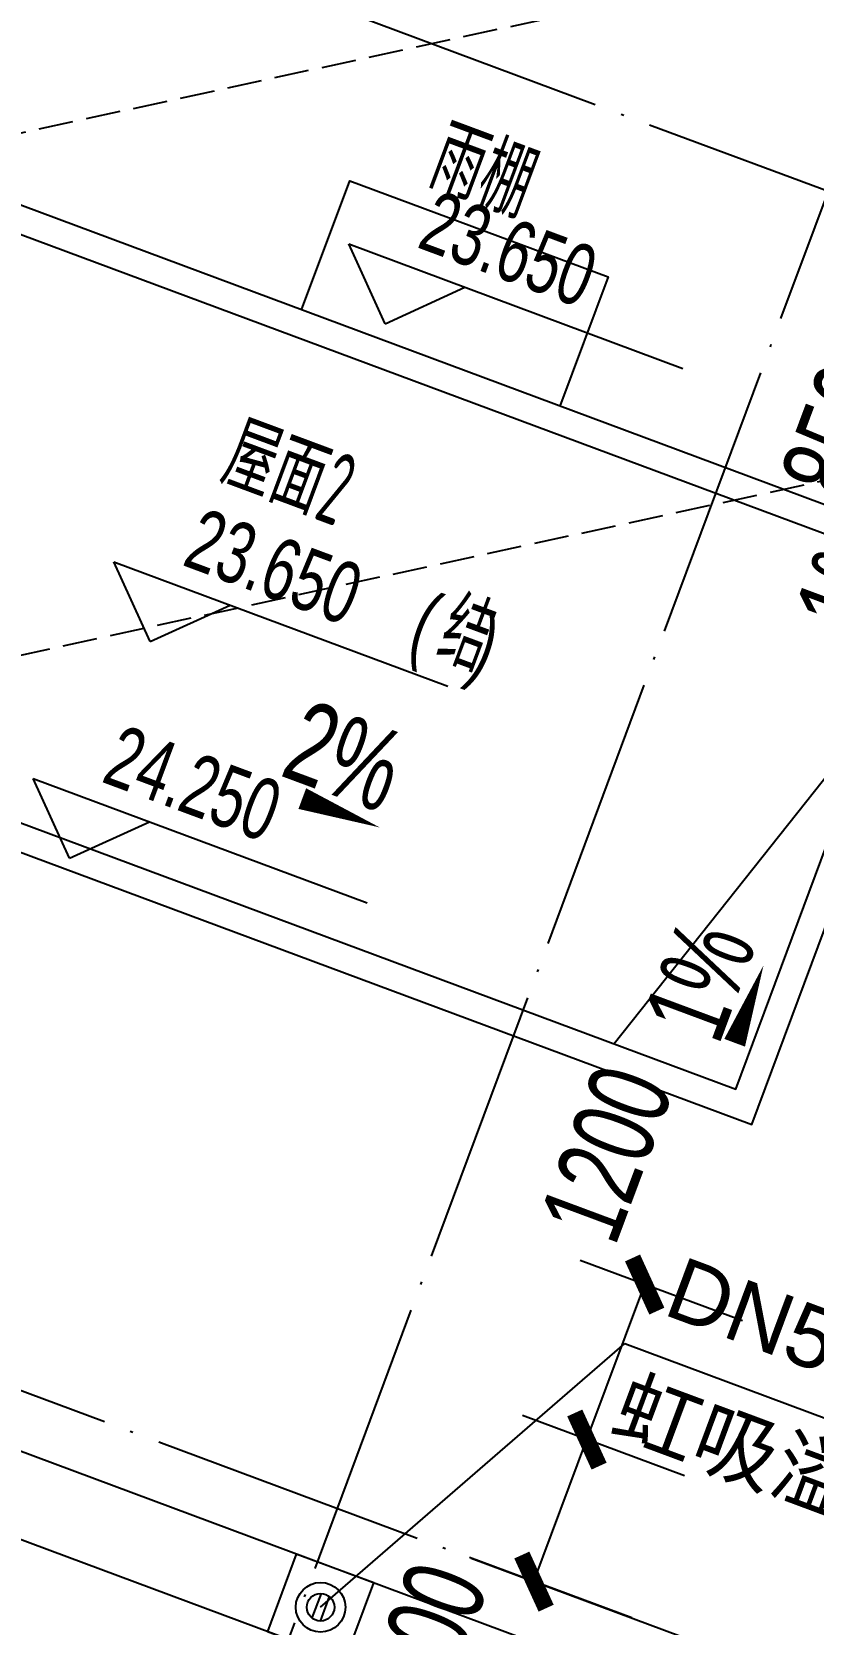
# Model space of a CAD drawing. Header units: millimetres. Extents: x 600121811 to 600690586, y 3472921280 to 3473279938.
# Drawn here: x 600282190 to 600287857, y 3473160057 to 3473171613 of the extents above; entities that cross this region are included whole.
import ezdxf

# ---------------------------------------------------------------- set-up
doc = ezdxf.new("R2010")
doc.units = ezdxf.units.MM
doc.header["$LTSCALE"] = 1000
for name, pattern in [('AX-MALL-GIRD-200$0$DOTE', [2.42, 2, -0.2, 0.02, -0.2]), ('AX-MALL-WALL-GJ$0$DASH', [0.35, 0.25, -0.1]), ('PX-MALL-PGJ-LG$0$CONTINOUS', [0])]:
    doc.linetypes.add(name, pattern=pattern)
doc.layers.get('0').update_dxf_attribs({"linetype": 'CONTINUOUS'})
for name, color, linetype in [('AX-MALL-DIM-PGJ$0$A-Anno-Dims', 3, 'CONTINUOUS'), ('AX-MALL-DIM-PGJ$0$A-Anno-Note', 241, 'CONTINUOUS'), ('AX-MALL-DIM-PGJ$0$A-Fixt', 81, 'CONTINUOUS'), ('AX-MALL-GIRD-200$0$A-Grid', 222, 'AX-MALL-GIRD-200$0$DOTE'), ('AX-MALL-GJ-200$0$A-Anno-Note', 241, 'CONTINUOUS'), ('AX-MALL-WALL-GJ$0$A-Anno-Levl', 201, 'CONTINUOUS'), ('AX-MALL-WALL-GJ$0$A-Anno-Note', 241, 'CONTINUOUS'), ('AX-MALL-WALL-GJ$0$A-Detl-Patt', 8, 'CONTINUOUS'), ('AX-MALL-WALL-GJ$0$A-Detl-Thin', 131, 'CONTINUOUS'), ('AX-MALL-WALL-GJ$0$A-SEE', 254, 'CONTINUOUS'), ('PX-MALL-PGJ-LG$0$FastFlow-dim', 240, 'CONTINUOUS'), ('PX-MALL-PGJ-LG$0$FastFlow-Outlet', 101, 'PX-MALL-PGJ-LG$0$CONTINOUS'), ('PX-MALL-PGJ-LG$0$FastFlow-text', 7, 'CONTINUOUS'), ('PX-MALL-PGJ-LG$0$gutter', 200, 'CONTINUOUS')]:
    doc.layers.add(name, color=color, linetype=linetype)
doc.styles.add('AX-MALL-DIM-PGJ$0$_TCH_DIM', font='zy_en.shx', dxfattribs={"width": 0.7, "bigfont": 'zy_cn.shx'})
doc.styles.add('AX-MALL-DIM-PGJ$0$_TCH_DIM_T3', font='zy_en.shx', dxfattribs={"width": 0.7, "bigfont": 'zy_cn.shx'})
doc.styles.add('AX-MALL-WALL-GJ$0$_TCH_DIM', font='zy_en.shx', dxfattribs={"width": 0.7, "bigfont": 'zy_cn.shx'})
doc.styles.add('AX-MALL-WALL-GJ$0$STANDARD', font='GBENOR', dxfattribs={"bigfont": 'GBCBIG'})
doc.styles.add('PX-MALL-PGJ-LG$0$SWIS721 LtBT light', font='swissl.ttf')
doc.dimstyles.new('AX-MALL-DIM-PGJ$0$_TCH_ARCH&&200', dxfattribs={"dimtxt": 595, "dimasz": 300, "dimexe": 500, "dimexo": 500, "dimgap": 152.5, "dimtad": 1, "dimdec": 0, "dimzin": 0, "dimdsep": 46, "dimtxsty": 'AX-MALL-DIM-PGJ$0$_TCH_DIM_T3', "dimblk": 'AX-MALL-DIM-PGJ$0$_ArchTick', "dimcen": 0.09, "dimclrt": 7, "dimazin": 2, "dimtfac": 1, "dimtdec": 0, "dimtix": 1, "dimtmove": 2, "dimatfit": 3, "dimfxl": 500, "dimtolj": 1, "dimtzin": 0, "dimarcsym": 0})

# ---------------------------------------------------------------- blocks, each defined once
blk = doc.blocks.new('AX-MALL-GIRD-200')
at = {"layer": 'AX-MALL-GIRD-200$0$A-Grid'}
for p, q in [((600299301.5, 3473200886.9), (600260572, 3473096923.1)), ((600239047.7, 3473188679.9), (600596943.7, 3473055353.1)), ((600235486.9, 3473179121.6), (600593382.9, 3473045794.8))]:
    blk.add_line(p, q, dxfattribs=at)
blk = doc.blocks.new('AX-MALL-WALL-GJ')
at = {"layer": 'AX-MALL-WALL-GJ$0$A-Anno-Levl'}
for p, q in [((600284752, 3473169495), (600284488, 3473170074)), ((600284488, 3473170074), (600286911, 3473169171)), ((600284752, 3473169495), (600285331, 3473169760)), ((600283049, 3473167189), (600282784, 3473167767)), ((600282784, 3473167767), (600285208, 3473166864)), ((600283049, 3473167189), (600283627, 3473167453)), ((600282463, 3473165616), (600282198, 3473166195)), ((600282198, 3473166195), (600284622, 3473165292)), ((600282463, 3473165616), (600283042, 3473165881))]:
    blk.add_line(p, q, dxfattribs=at)
at = {"layer": 'AX-MALL-WALL-GJ$0$A-Detl-Patt', "linetype": 'AX-MALL-WALL-GJ$0$DASH'}
for p, q in [((600281217, 3473170686), (600291963, 3473173023)), ((600279681, 3473166563), (600290427, 3473168899))]:
    blk.add_line(p, q, dxfattribs=at)
at = {"layer": 'AX-MALL-WALL-GJ$0$A-Detl-Thin'}
for points in [[(600279681, 3473166563), (600287412, 3473163683), (600288948, 3473167806), (600281217, 3473170686)], [(600279938, 3473166681), (600287295, 3473163940), (600288691, 3473167689), (600281335, 3473170429)]]:
    blk.add_lwpolyline(points, close=True, dxfattribs=at)
blk.add_lwpolyline([(600284146, 3473169595), (600284495, 3473170533), (600286369, 3473169834), (600286020, 3473168897)], dxfattribs=at)
at = {"layer": 'AX-MALL-WALL-GJ$0$A-SEE'}
blk.add_blockref('AX-MALL-GIRD-200', (0, 0), dxfattribs=at)
at = {"layer": 'AX-MALL-WALL-GJ$0$A-Anno-Note', "style": 'AX-MALL-WALL-GJ$0$STANDARD'}
for s, p in [('雨棚', (600285037, 3473170494)), ('屋面', (600283532, 3473168343))]:
    blk.add_text(s, height=506.4, rotation=339.5682, dxfattribs=at).set_placement(p)
at = {"layer": 'AX-MALL-WALL-GJ$0$A-Anno-Note'}
for s, height, style, width, p in [('23.650', 446.2, 'AX-MALL-WALL-GJ$0$_TCH_DIM', 0.7, (600284973, 3473170053)), ('2', 525, 'AX-MALL-WALL-GJ$0$STANDARD', 0.6, (600284223, 3473168086)), ('23.650', 446.2, 'AX-MALL-WALL-GJ$0$_TCH_DIM', 0.7, (600283270, 3473167747)), ('(', 446, 'AX-MALL-WALL-GJ$0$_TCH_DIM', 0.7, (600284902, 3473167138)), ('结', 506, 'AX-MALL-WALL-GJ$0$_TCH_DIM', 0.7, (600285097, 3473167066)), (')', 446, 'AX-MALL-WALL-GJ$0$_TCH_DIM', 0.7, (600285339, 3473166976)), ('24.250', 446.2, 'AX-MALL-WALL-GJ$0$_TCH_DIM', 0.7, (600282684, 3473166174))]:
    blk.add_text(s, height=height, rotation=339.5682, dxfattribs=dict(at, style=style, width=width)).set_placement(p)
blk = doc.blocks.new('PX-MALL-PGJ-LG$0$A$C6BA0074B')
at = {"color": 6}
blk.add_lwpolyline([(-300, -300), (300, -300), (300, 300), (-300, 300)], close=True, dxfattribs=at)
at = {"layer": 'PX-MALL-PGJ-LG$0$FastFlow-Outlet'}
for p, q in [((-32, 95), (-32, -95)), ((32, 95), (32, -95))]:
    blk.add_line(p, q, dxfattribs=at)
for radius in [180, 100]:
    blk.add_circle((0, 0), radius, dxfattribs=at)
blk = doc.blocks.new('PX-MALL-PGJ-LG')
at = {"layer": 'PX-MALL-PGJ-LG$0$FastFlow-dim'}
for p, q in [((600284284, 3473160180), (600286490, 3473162093)), ((600286490, 3473162093), (600289715, 3473160892))]:
    blk.add_line(p, q, dxfattribs=at)
at = {"layer": 'PX-MALL-PGJ-LG$0$gutter'}
for p, q in [((600308905, 3473151328), (600269594, 3473165973)), ((600308696, 3473150766), (600269385, 3473165411))]:
    blk.add_line(p, q, dxfattribs=at)
at = {"layer": 'PX-MALL-PGJ-LG$0$FastFlow-Outlet', "rotation": 339.5681613100559}
blk.add_blockref('PX-MALL-PGJ-LG$0$A$C6BA0074B', (600284284, 3473160180), dxfattribs=at)
at = {"layer": 'PX-MALL-PGJ-LG$0$FastFlow-text', "linetype": 'ByBlock', "style": 'PX-MALL-PGJ-LG$0$SWIS721 LtBT light'}
for s, p in [('DN50', (600286756, 3473162310)), ('虹吸溢流雨水斗', (600286365, 3473161458))]:
    blk.add_text(s, height=450, rotation=339.5682, dxfattribs=at).set_placement(p)
blk = doc.blocks.new('AX-MALL-DIM-PGJ$0$_ArchTick')
at = {"color": 0, "linetype": 'ByBlock', "const_width": 0.4}
blk.add_lwpolyline([(-0.5, -0.5), (0.5, 0.5)], dxfattribs=at)
blk = doc.blocks.new('*D285')
at = {"layer": 'AX-MALL-DIM-PGJ$0$A-Anno-Dims', "color": 0, "lineweight": -2, "transparency": 16777216}
for p, q in [((600289877, 3473168571), (600288458, 3473169099)), ((600288630, 3473168128), (600288927, 3473168925)), ((600289581, 3473167774), (600288161, 3473168303))]:
    blk.add_line(p, q, dxfattribs=at)
at = {"layer": 'AX-MALL-DIM-PGJ$0$A-Anno-Dims', "color": 0, "lineweight": -2, "transparency": 16777216, "xscale": 300, "yscale": 300, "zscale": 300}
for p, rotation in [((600288927, 3473168925), 69.56816132375087), ((600288630, 3473168128), 249.5681613237509)]:
    blk.add_blockref('AX-MALL-DIM-PGJ$0$_ArchTick', p, dxfattribs=dict(at, rotation=rotation))
at = {"layer": 'AX-MALL-DIM-PGJ$0$A-Anno-Dims', "color": 7, "transparency": 16777216, "insert": (600288049, 3473168707), "char_height": 595, "attachment_point": 5, "rotation": 69.5682, "style": 'AX-MALL-DIM-PGJ$0$_TCH_DIM_T3'}
blk.add_mtext('\\A1;850', dxfattribs=at)
blk = doc.blocks.new('*D322')
at = {"layer": 'AX-MALL-DIM-PGJ$0$A-Anno-Dims', "color": 0, "lineweight": -2, "transparency": 16777216}
for p, q in [((600286925, 3473161133), (600285748, 3473161572)), ((600285832, 3473160366), (600286216, 3473161397)), ((600286541, 3473160103), (600285364, 3473160541))]:
    blk.add_line(p, q, dxfattribs=at)
at = {"layer": 'AX-MALL-DIM-PGJ$0$A-Anno-Dims', "color": 0, "lineweight": -2, "transparency": 16777216, "xscale": 300, "yscale": 300, "zscale": 300}
for p, rotation in [((600286216, 3473161397), 69.56816130564312), ((600285832, 3473160366), 249.5681613056431)]:
    blk.add_blockref('AX-MALL-DIM-PGJ$0$_ArchTick', p, dxfattribs=dict(at, rotation=rotation))
at = {"layer": 'AX-MALL-DIM-PGJ$0$A-Anno-Dims', "color": 7, "transparency": 16777216, "insert": (600285016, 3473159865), "char_height": 595, "attachment_point": 5, "rotation": 69.5682, "style": 'AX-MALL-DIM-PGJ$0$_TCH_DIM_T3'}
blk.add_mtext('\\A1;1100', dxfattribs=at)
blk = doc.blocks.new('*D323')
at = {"layer": 'AX-MALL-DIM-PGJ$0$A-Anno-Dims', "color": 0, "lineweight": -2, "transparency": 16777216}
for p, q in [((600287344, 3473162258), (600286167, 3473162696)), ((600286216, 3473161397), (600286635, 3473162522)), ((600286925, 3473161133), (600285748, 3473161572))]:
    blk.add_line(p, q, dxfattribs=at)
at = {"layer": 'AX-MALL-DIM-PGJ$0$A-Anno-Dims', "color": 0, "lineweight": -2, "transparency": 16777216, "xscale": 300, "yscale": 300, "zscale": 300}
for p, rotation in [((600286635, 3473162522), 69.56816130869275), ((600286216, 3473161397), 249.5681613086928)]:
    blk.add_blockref('AX-MALL-DIM-PGJ$0$_ArchTick', p, dxfattribs=dict(at, rotation=rotation))
at = {"layer": 'AX-MALL-DIM-PGJ$0$A-Anno-Dims', "color": 7, "transparency": 16777216, "insert": (600286360, 3473163472), "char_height": 595, "attachment_point": 5, "rotation": 69.5682, "style": 'AX-MALL-DIM-PGJ$0$_TCH_DIM_T3'}
blk.add_mtext('\\A1;1200', dxfattribs=at)
blk = doc.blocks.new('AX-MALL-DIM-PGJ')
at = {"layer": 'AX-MALL-DIM-PGJ$0$A-Anno-Dims'}
for points in [[(600283879.2, 3473166149.9, 0, 0, 0), (600284713.5, 3473165839.1, 0, 160, 0), (600284151.3, 3473166048.6, 0, 0, 0)], [(600287267.2, 3473164221.7, 0, 0, 0), (600287497, 3473164838.8, 0, 160, 0), (600287287.6, 3473164276.5, 0, 0, 0)]]:
    blk.add_lwpolyline(points, format="xyseb", dxfattribs=at)
at = {"layer": 'AX-MALL-DIM-PGJ$0$A-Fixt'}
blk.add_line((600288307, 3473166657.9), (600286414.3, 3473164268.3), dxfattribs=at)
at = {"layer": 'AX-MALL-DIM-PGJ$0$A-Anno-Note', "style": 'AX-MALL-DIM-PGJ$0$_TCH_DIM', "width": 0.7}
for s, rotation, p in [('1%', 69.56816, (600288267, 3473167192.3)), ('2%', 339.56816, (600283978.2, 3473166219.9)), ('1%', 69.56816, (600287170.6, 3473164249.2))]:
    blk.add_text(s, height=595, rotation=rotation, dxfattribs=at).set_placement(p)
at = {"layer": 'AX-MALL-DIM-PGJ$0$A-Anno-Dims'}
for base, p1, p2, picture, middle in [((600288926.7, 3473168924.6), (600290049.1, 3473167599.5), (600290345.8, 3473168396), '*D285', (600288048.7, 3473168706.8)), ((600286635.4, 3473162521.7), (600287393.1, 3473160958.8), (600287812, 3473162083.3), '*D323', (600286359.7, 3473163471.9)), ((600286216.5, 3473161397.2), (600287009.1, 3473159928), (600287393.1, 3473160958.8), '*D322', (600285016.2, 3473159865.3))]:
    dim = blk.add_linear_dim(base=base, p1=p1, p2=p2, angle=69.56816, dimstyle='AX-MALL-DIM-PGJ$0$_TCH_ARCH&&200', dxfattribs=at)
    dim.commit()
    dim.dimension.update_dxf_attribs({"geometry": picture, "text_midpoint": middle, "dimtype": 129})

msp = doc.modelspace()

# ---------------------------------------------------------------- block references
at = {"layer": 'AX-MALL-GJ-200$0$A-Anno-Note'}
for name in ['AX-MALL-WALL-GJ', 'PX-MALL-PGJ-LG', 'AX-MALL-DIM-PGJ']:
    msp.add_blockref(name, (0, 0), dxfattribs=at)

doc.saveas('drawing.dxf')
